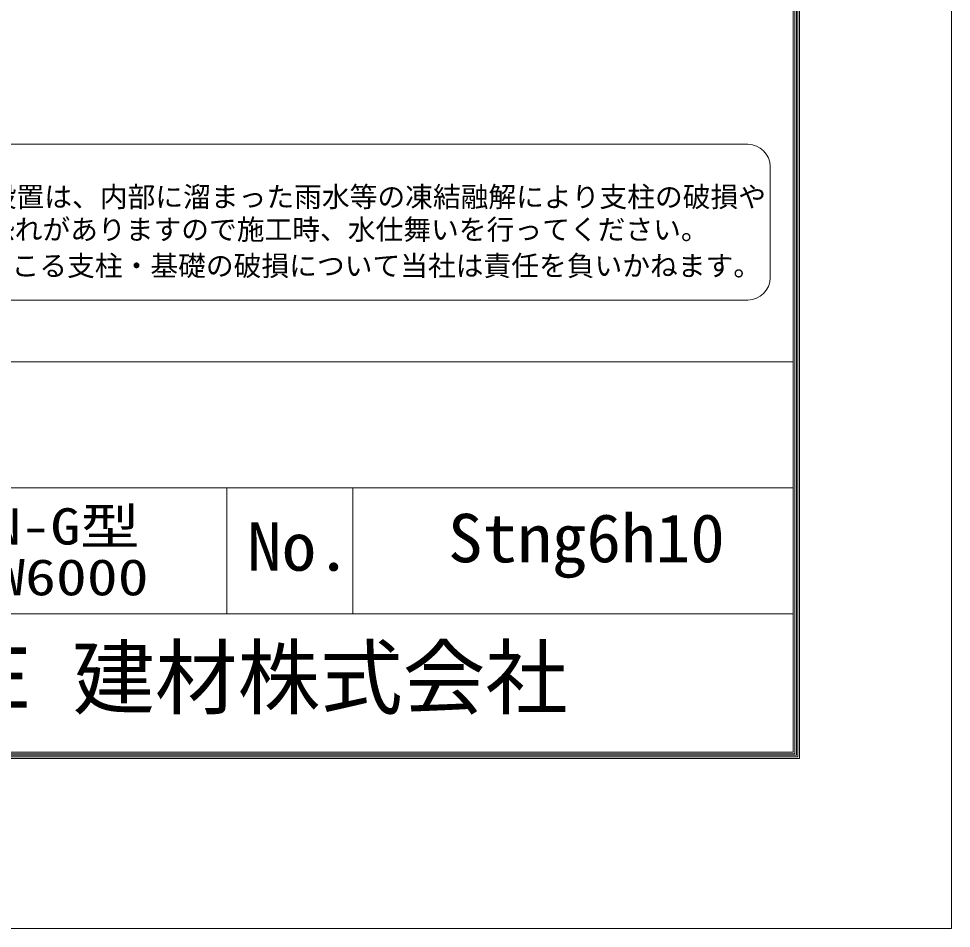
# Model space of a CAD drawing. Units: millimetres at full size, sheet at 1:20; details may follow other scales. Extents: x -5940 to 5940, y -4200 to 4200.
# Drawn here: x 3843 to 5940, y -4200 to -2155 of the extents above; entities that cross this region are included whole.
import ezdxf
from ezdxf.enums import TextEntityAlignment as Align

# ---------------------------------------------------------------- set-up
doc = ezdxf.new("R2010")
doc.units = ezdxf.units.MM
doc.header["$LTSCALE"] = 20
doc.layers.add('0-0_D-TTL', color=7, linetype='Continuous', lineweight=18)
doc.layers.add('1-0_D-TTL-TXT', color=7, linetype='Continuous', lineweight=18)
doc.layers.add('1-1_WAKU', color=7, linetype='Continuous')
doc.styles.add('ＭＳ ゴシック', font='')
doc.styles.get('ＭＳ ゴシック').set_extended_font_data('MS Gothic')

msp = doc.modelspace()

# ---------------------------------------------------------------- linework, layer by layer
at = {"layer": '0-0_D-TTL'}
for p, q in [((3038.77, -2927.03), (5584.49, -2927.03)), ((3038.77, -3209.89), (5584.49, -3209.89)), ((4311.63, -3209.89), (4311.63, -3492.74)), ((4594.49, -3209.89), (4594.49, -3492.74)), ((3038.77, -3492.74), (5584.49, -3492.74))]:
    msp.add_line(p, q, dxfattribs=at)
for points in [[(-5940, -4200), (5940, -4200), (5940, 4200), (-5940, 4200)], [(-5517.65, 3960.54), (5598.63, 3960.54), (5598.63, -3818.03), (-5517.65, -3818.03)], [(-5514.12, 3957.01), (5595.1, 3957.01), (5595.1, -3814.49), (-5514.12, -3814.49)], [(-5510.58, 3953.47), (5591.56, 3953.47), (5591.56, -3810.96), (-5510.58, -3810.96)], [(-5507.05, 3949.93), (5588.02, 3949.93), (5588.02, -3807.42), (-5507.05, -3807.42)], [(-5503.51, 3946.4), (5584.49, 3946.4), (5584.49, -3803.89), (-5503.51, -3803.89)]]:
    msp.add_lwpolyline(points, close=True, dxfattribs=at)
at = {"layer": '1-0_D-TTL-TXT', "color": 2}
for p, q in [((5482.63, -2437.71), (3037.08, -2437.71)), ((5532.63, -2737.71), (5532.63, -2487.71)), ((3037.08, -2787.71), (5482.63, -2787.71))]:
    msp.add_line(p, q, dxfattribs=at)
for centre, start, end in [((5482.63, -2487.71), 0, 90), ((5482.63, -2737.71), 270, 0)]:
    msp.add_arc(centre, 50, start, end, dxfattribs=at)

# ---------------------------------------------------------------- texts
at = {"layer": '1-0_D-TTL-TXT', "style": 'ＭＳ ゴシック'}
for s, height, p in [('凍結の恐れがある場所への設置は、内部に溜まった雨水等の凍結融解により支柱の破損や', 45.75, (3027.27, -2592.39)), ('コンクリート基礎の破損の恐れがありますので施工時、水仕舞いを行ってください。', 45.75, (3023.16, -2665.81)), ('施工による水仕舞い不備で起こる支柱・基礎の破損について当社は責任を負いかねます。 ', 45.75, (3016.16, -2747.3)), ('JFE 建材株式会社', 136.1, (3593.71, -3745.2))]:
    msp.add_text(s, height=height, dxfattribs=at).set_placement(p, align=Align.BOTTOM_LEFT)
at = {"layer": '1-0_D-TTL-TXT', "style": 'ＭＳ ゴシック', "width": 1.05}
for s, p in [('Stng6h10', (4808.52, -3409.97)), ('No.', (4356.89, -3428.82))]:
    msp.add_text(s, height=108.9, dxfattribs=at).set_placement(p, align=Align.BOTTOM_LEFT)
at = {"layer": '1-1_WAKU', "style": 'ＭＳ ゴシック'}
for s, width, p in [('SU-TN-G型', 1.2, (3515.07, -3361.85)), ('H1000W6000 ', 1.25, (3441.22, -3476.04))]:
    msp.add_text(s, height=81.64, dxfattribs=dict(at, width=width)).set_placement(p, align=Align.BOTTOM_LEFT)

doc.saveas('drawing.dxf')
